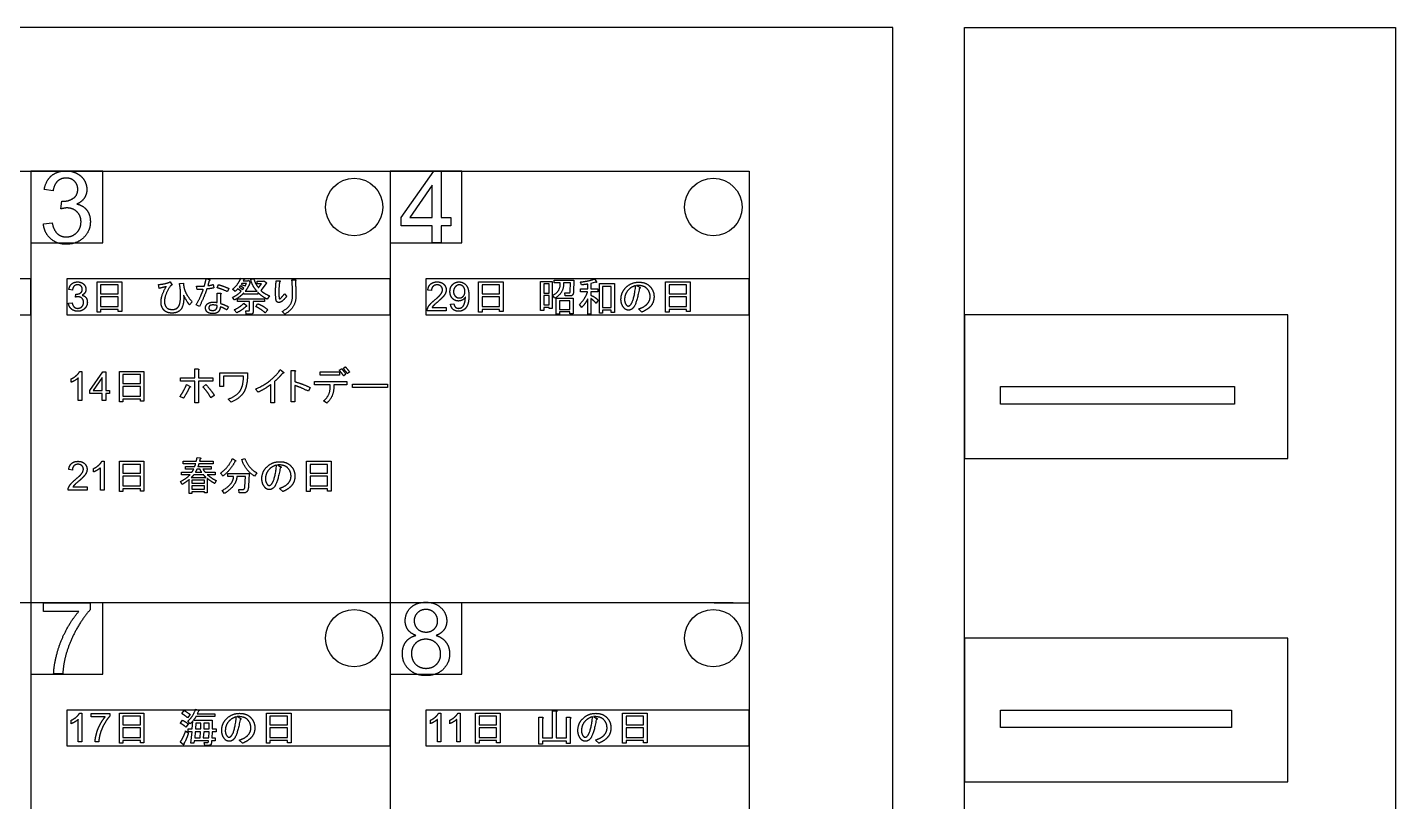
# Model space of a CAD drawing. Header units: millimetres. Extents: x -150 to 160, y -25 to 200.
# Drawn here: x -30.5 to 160, y 92.3 to 200 of the extents above; entities that cross this region are included whole.
import ezdxf

# ---------------------------------------------------------------- set-up
doc = ezdxf.new("R2010")
doc.units = ezdxf.units.MM
doc.layers.get('0').update_dxf_attribs({"linetype": 'CONTINUOUS'})

msp = doc.modelspace()

# ---------------------------------------------------------------- linework, layer by layer
for p, q in [((-30, 180), (-30, 0)), ((20, 180), (20, 0)), ((21.54, 173.52), (26.11, 180)), ((26.11, 180), (27.11, 180)), ((27.11, 180), (27.11, 173.52)), ((-26.92, 177.23), (-28.15, 177.45)), ((25.88, 178.03), (22.75, 173.52)), ((25.88, 173.52), (25.88, 178.03)), ((-25.85, 174.73), (-25.72, 175.81)), ((21.54, 172.39), (21.54, 173.52)), ((22.75, 173.52), (25.88, 173.52)), ((27.11, 173.52), (28.46, 173.52)), ((28.46, 173.52), (28.46, 172.39)), ((-28.27, 172.64), (-27.05, 172.8)), ((25.88, 172.39), (21.54, 172.39)), ((25.88, 170), (25.88, 172.39)), ((28.46, 172.39), (27.11, 172.39)), ((27.11, 172.39), (27.11, 170)), ((27.11, 170), (25.88, 170)), ((-20.8, 160.37), (-20.8, 164.58)), ((-20.8, 164.58), (-17.37, 164.58)), ((-17.88, 164.16), (-20.3, 164.16)), ((-20.3, 164.16), (-20.3, 162.92)), ((-17.88, 162.92), (-17.88, 164.16)), ((-17.37, 164.58), (-17.37, 160.45)), ((-12.14, 163.68), (-12.24, 164.21)), ((-10.63, 164.58), (-10.35, 164.14)), ((-9.32, 164.34), (-8.77, 164.4)), ((-6.87, 163.51), (-6.94, 163.97)), ((-5.59, 165.06), (-5.19, 164.93)), ((-5.19, 164.75), (-5.39, 164.06)), ((-4.63, 164.21), (-4.52, 163.75)), ((-4.08, 163.77), (-3.91, 164.21)), ((-0.87, 164.01), (-1.02, 163.84)), ((-1.02, 163.84), (-0.52, 163.51)), ((-0.35, 163.73), (-0.87, 164.01)), ((-0.78, 165.1), (-0.28, 165.02)), ((-0.63, 164.36), (-0.72, 164.23)), ((-0.72, 164.23), (-0.17, 164.01)), ((0, 164.36), (-0.63, 164.36)), ((-0.35, 164.91), (-0.46, 164.71)), ((-0.46, 164.71), (0.2, 164.71)), ((0.2, 164.71), (0.24, 164.82)), ((0.24, 164.82), (0.59, 164.47)), ((0.59, 164.47), (0.5, 164.43)), ((0.59, 164.93), (1.01, 165.06)), ((1.49, 164.32), (1.49, 164.67)), ((1.49, 164.67), (2.38, 164.67)), ((2.1, 164.32), (1.49, 164.32)), ((1.7, 163.75), (2.1, 164.32)), ((2.75, 164.38), (2.01, 163.38)), ((2.38, 164.67), (2.42, 164.75)), ((2.42, 164.75), (2.86, 164.45)), ((2.86, 164.45), (2.75, 164.38)), ((4.15, 164.75), (4.63, 164.75)), ((6.33, 164.88), (6.77, 164.88)), ((32.31, 160.37), (32.31, 164.58)), ((32.31, 164.58), (35.73, 164.58)), ((35.23, 164.16), (32.81, 164.16)), ((32.81, 164.16), (32.81, 162.92)), ((35.23, 162.92), (35.23, 164.16)), ((35.73, 164.58), (35.73, 160.45)), ((40.95, 160.61), (40.95, 164.64)), ((40.95, 164.64), (42.57, 164.64)), ((42.13, 164.3), (41.39, 164.3)), ((41.39, 164.3), (41.39, 163.03)), ((42.13, 163.03), (42.13, 164.3)), ((42.57, 164.64), (42.57, 160.87)), ((42.85, 164.43), (42.85, 164.84)), ((42.85, 164.84), (45.6, 164.84)), ((43.7, 164.43), (42.85, 164.43)), ((45.14, 164.43), (44.16, 164.43)), ((45.08, 163.25), (45.14, 164.43)), ((45.6, 164.84), (45.53, 163.18)), ((46.67, 164.16), (46.5, 164.56)), ((47.52, 163.6), (47.52, 164.27)), ((48.61, 164.54), (47.96, 164.36)), ((47.96, 164.36), (47.96, 163.6)), ((48.48, 164.99), (48.74, 164.6)), ((49.16, 164.34), (51.23, 164.34)), ((49.16, 160.21), (49.16, 164.34)), ((49.59, 163.92), (49.59, 161.04)), ((50.8, 163.92), (49.59, 163.92)), ((50.8, 161.04), (50.8, 163.92)), ((51.23, 164.34), (51.23, 160.34)), ((54.31, 164.08), (54.7, 163.88)), ((58.37, 160.37), (58.37, 164.58)), ((58.37, 164.58), (61.8, 164.58)), ((61.29, 164.16), (58.87, 164.16)), ((58.87, 164.16), (58.87, 162.92)), ((61.29, 162.92), (61.29, 164.16)), ((61.8, 164.58), (61.8, 160.45)), ((-24.23, 163.45), (-24.72, 163.54)), ((-23.8, 162.46), (-23.74, 162.89)), ((-20.3, 162.92), (-17.88, 162.92)), ((-17.88, 162.51), (-20.3, 162.51)), ((-20.3, 162.51), (-20.3, 161.17)), ((-17.88, 161.17), (-17.88, 162.51)), ((-4.06, 161.7), (-4.06, 163.03)), ((-4.06, 163.03), (-3.67, 163.03)), ((-3.62, 162.85), (-3.62, 161.59)), ((-2.44, 163.68), (-2.64, 163.23)), ((-1.64, 162.07), (-1.94, 162.42)), ((-1.59, 163.23), (-1.92, 163.55)), ((-1.26, 161.83), (-1.26, 162.24)), ((-1.26, 162.24), (2.53, 162.24)), ((-0.74, 163.27), (-1.22, 163.6)), ((-0.52, 163.51), (-0.35, 163.73)), ((-0.37, 162.85), (-0.37, 163.03)), ((1.59, 162.85), (-0.37, 162.85)), ((-0.17, 163.27), (1.49, 163.27)), ((1.59, 163.12), (1.59, 162.85)), ((2.53, 162.24), (2.53, 161.83)), ((3.21, 162.64), (2.9, 162.18)), ((5.28, 162.9), (5.61, 162.57)), ((25.77, 163.37), (25.26, 163.42)), ((32.81, 162.92), (35.23, 162.92)), ((35.23, 162.51), (32.81, 162.51)), ((32.81, 162.51), (32.81, 161.17)), ((35.23, 161.17), (35.23, 162.51)), ((41.39, 163.03), (42.13, 163.03)), ((41.39, 162.68), (41.39, 161.39)), ((42.13, 162.68), (41.39, 162.68)), ((42.13, 161.39), (42.13, 162.68)), ((42.96, 162.33), (42.63, 162.72)), ((43.13, 162.31), (45.47, 162.31)), ((43.13, 160.08), (43.13, 162.31)), ((43.57, 161.96), (43.57, 160.76)), ((45.03, 161.96), (43.57, 161.96)), ((44.36, 162.64), (44.31, 163.05)), ((44.31, 163.05), (44.9, 163.05)), ((45.14, 162.64), (44.36, 162.64)), ((45.03, 160.76), (45.03, 161.96)), ((45.47, 162.31), (45.47, 160.15)), ((46.5, 163.18), (46.5, 163.6)), ((46.5, 163.6), (47.52, 163.6)), ((47.5, 163.18), (46.5, 163.18)), ((47.52, 160.1), (47.52, 162.2)), ((47.96, 163.6), (48.94, 163.6)), ((48.94, 163.18), (47.96, 163.18)), ((47.96, 163.18), (47.96, 162.72)), ((47.96, 162.27), (47.96, 160.1)), ((48.96, 162.03), (48.68, 161.61)), ((48.94, 163.6), (48.94, 163.18)), ((58.87, 162.92), (61.29, 162.92)), ((61.29, 162.51), (58.87, 162.51)), ((58.87, 162.51), (58.87, 161.17)), ((61.29, 161.17), (61.29, 162.51)), ((-24.77, 161.62), (-24.27, 161.68)), ((-20.3, 160.37), (-20.8, 160.37)), ((-20.3, 161.17), (-17.88, 161.17)), ((-17.88, 160.76), (-20.3, 160.76)), ((-20.3, 160.76), (-20.3, 160.37)), ((-17.88, 160.45), (-17.88, 160.76)), ((-17.37, 160.45), (-17.88, 160.45)), ((-7.55, 161.81), (-7.94, 161.41)), ((-6.55, 161.17), (-6.98, 161.39)), ((-2.49, 161.11), (-2.75, 160.69)), ((-1.35, 160.28), (-1.7, 160.69)), ((0.42, 161.83), (-1.26, 161.83)), ((-0.35, 161.61), (0, 161.28)), ((-0.02, 160.08), (-0.09, 160.56)), ((-0.09, 160.56), (0.33, 160.56)), ((0.61, 160.08), (-0.02, 160.08)), ((0.42, 160.65), (0.42, 161.83)), ((2.53, 161.83), (0.92, 161.83)), ((0.92, 161.83), (0.92, 160.39)), ((1.33, 161.13), (1.55, 161.55)), ((2.97, 160.69), (2.62, 160.26)), ((5.33, 160.1), (4.96, 160.48)), ((27.81, 160.56), (25.17, 160.56)), ((25.85, 161.03), (27.81, 161.03)), ((27.81, 161.03), (27.81, 160.56)), ((28.41, 161.49), (28.89, 161.53)), ((32.81, 160.37), (32.31, 160.37)), ((32.81, 161.17), (35.23, 161.17)), ((35.23, 160.76), (32.81, 160.76)), ((32.81, 160.76), (32.81, 160.37)), ((35.23, 160.45), (35.23, 160.76)), ((35.73, 160.45), (35.23, 160.45)), ((41.39, 160.61), (40.95, 160.61)), ((41.39, 161.39), (42.13, 161.39)), ((41.39, 161.04), (41.39, 160.61)), ((42.13, 161.04), (41.39, 161.04)), ((42.13, 160.87), (42.13, 161.04)), ((42.57, 160.87), (42.13, 160.87)), ((43.57, 160.08), (43.13, 160.08)), ((43.57, 160.76), (45.03, 160.76)), ((45.03, 160.41), (43.57, 160.41)), ((43.57, 160.41), (43.57, 160.08)), ((45.03, 160.15), (45.03, 160.41)), ((45.47, 160.15), (45.03, 160.15)), ((46.69, 161.04), (46.36, 161.44)), ((47.96, 160.1), (47.52, 160.1)), ((49.59, 160.21), (49.16, 160.21)), ((49.59, 161.04), (50.8, 161.04)), ((50.8, 160.63), (49.59, 160.63)), ((49.59, 160.63), (49.59, 160.21)), ((50.8, 160.34), (50.8, 160.63)), ((51.23, 160.34), (50.8, 160.34)), ((55.05, 160.37), (54.59, 160.82)), ((58.87, 160.37), (58.37, 160.37)), ((58.87, 161.17), (61.29, 161.17)), ((61.29, 160.76), (58.87, 160.76)), ((58.87, 160.76), (58.87, 160.37)), ((61.29, 160.45), (61.29, 160.76)), ((61.8, 160.45), (61.29, 160.45)), ((-7.19, 152.46), (-6.74, 152.46)), ((-7.19, 151.24), (-7.19, 152.46)), ((12.93, 152.29), (13.24, 152.49)), ((13.46, 152.55), (13.76, 152.77)), ((-24.39, 150.61), (-24.39, 151.09)), ((-23.41, 148.08), (-23.41, 151.21)), ((-23.23, 152.09), (-22.92, 152.09)), ((-22.92, 152.09), (-22.92, 148.08)), ((-21.82, 149.48), (-20, 152.08)), ((-20.09, 151.29), (-21.34, 149.48)), ((-20.09, 149.48), (-20.09, 151.29)), ((-20, 152.08), (-19.59, 152.08)), ((-19.59, 152.08), (-19.59, 149.48)), ((-17.69, 147.88), (-17.69, 152.09)), ((-17.69, 152.09), (-14.27, 152.09)), ((-14.77, 151.68), (-17.19, 151.68)), ((-17.19, 151.68), (-17.19, 150.43)), ((-14.77, 150.43), (-14.77, 151.68)), ((-14.27, 152.09), (-14.27, 147.97)), ((-9.16, 150.76), (-9.16, 151.24)), ((-9.16, 151.24), (-7.19, 151.24)), ((-7.19, 150.76), (-9.16, 150.76)), ((-7.19, 147.73), (-7.19, 150.76)), ((-6.69, 152.29), (-6.69, 151.24)), ((-6.69, 151.24), (-4.68, 151.24)), ((-4.68, 150.76), (-6.69, 150.76)), ((-6.69, 150.76), (-6.69, 147.73)), ((-4.68, 151.24), (-4.68, 150.76)), ((-3.68, 150.02), (-3.68, 151.94)), ((-3.68, 151.94), (0.16, 151.94)), ((-0.41, 151.46), (-3.18, 151.46)), ((-3.18, 151.46), (-3.18, 150.02)), ((3.92, 150.72), (3.92, 147.75)), ((4.72, 152.38), (5.14, 152.03)), ((6.23, 147.88), (6.23, 152.25)), ((6.23, 152.25), (6.67, 152.25)), ((6.73, 152.07), (6.73, 150.7)), ((9.48, 150.26), (9.48, 150.74)), ((9.48, 150.74), (13.96, 150.74)), ((10.27, 151.59), (10.27, 152.07)), ((10.27, 152.07), (12.95, 152.07)), ((12.95, 151.59), (10.27, 151.59)), ((12.95, 152.07), (12.95, 151.59)), ((13.85, 151.72), (13.54, 151.5)), ((13.96, 150.74), (13.96, 150.26)), ((14.37, 152.03), (14.07, 151.81)), ((-21.82, 149.03), (-21.82, 149.48)), ((-20.09, 149.03), (-21.82, 149.03)), ((-21.34, 149.48), (-20.09, 149.48)), ((-20.09, 148.08), (-20.09, 149.03)), ((-19.59, 149.48), (-19.05, 149.48)), ((-19.05, 149.03), (-19.59, 149.03)), ((-19.59, 149.03), (-19.59, 148.08)), ((-19.05, 149.48), (-19.05, 149.03)), ((-17.19, 150.43), (-14.77, 150.43)), ((-14.77, 150.02), (-17.19, 150.02)), ((-17.19, 150.02), (-17.19, 148.69)), ((-17.19, 148.69), (-14.77, 148.69)), ((-14.77, 148.69), (-14.77, 150.02)), ((-8.77, 148.38), (-9.25, 148.64)), ((-8.33, 150.3), (-7.85, 150.04)), ((-6.06, 149.95), (-5.64, 150.3)), ((-4.47, 148.78), (-4.95, 148.45)), ((-3.18, 150.02), (-3.68, 150.02)), ((1.62, 149.23), (1.25, 149.67)), ((3.41, 147.75), (3.41, 150.3)), ((6.73, 150.15), (6.73, 147.88)), ((8.89, 149.87), (8.63, 149.36)), ((11.67, 150.26), (9.48, 150.26)), ((11.67, 149.98), (11.67, 150.26)), ((13.96, 150.26), (12.17, 150.26)), ((12.17, 150.26), (12.17, 149.98)), ((14.79, 149.87), (14.79, 150.35)), ((14.79, 150.35), (19.65, 150.35)), ((19.65, 149.87), (14.79, 149.87)), ((19.65, 150.35), (19.65, 149.87)), ((-22.92, 148.08), (-23.41, 148.08)), ((-19.59, 148.08), (-20.09, 148.08)), ((-17.19, 147.88), (-17.69, 147.88)), ((-14.77, 148.27), (-17.19, 148.27)), ((-17.19, 148.27), (-17.19, 147.88)), ((-14.77, 147.97), (-14.77, 148.27)), ((-14.27, 147.97), (-14.77, 147.97)), ((-6.69, 147.73), (-7.19, 147.73)), ((-2.13, 147.84), (-2.54, 148.27)), ((3.92, 147.75), (3.41, 147.75)), ((6.73, 147.88), (6.23, 147.88)), ((11.19, 147.71), (10.75, 148.03)), ((-20.13, 139.61), (-19.81, 139.61)), ((-19.81, 139.61), (-19.81, 135.59)), ((-17.69, 135.39), (-17.69, 139.61)), ((-17.69, 139.61), (-14.27, 139.61)), ((-14.77, 139.19), (-17.19, 139.19)), ((-17.19, 139.19), (-17.19, 137.95)), ((-14.77, 137.95), (-14.77, 139.19)), ((-14.27, 139.61), (-14.27, 135.48)), ((-8.79, 139.28), (-8.79, 139.63)), ((-8.79, 139.63), (-6.98, 139.63)), ((-7.06, 139.28), (-8.79, 139.28)), ((-6.87, 140.13), (-6.43, 140.09)), ((-4.64, 139.28), (-6.63, 139.28)), ((-6.45, 139.96), (-6.54, 139.63)), ((-6.54, 139.63), (-4.64, 139.63)), ((-4.64, 139.63), (-4.64, 139.28)), ((-1.95, 140), (-1.54, 139.74)), ((-0.65, 139.85), (-0.23, 140.02)), ((4.31, 139.11), (4.7, 138.91)), ((8.37, 135.39), (8.37, 139.61)), ((8.37, 139.61), (11.8, 139.61)), ((11.29, 139.19), (8.87, 139.19)), ((8.87, 139.19), (8.87, 137.95)), ((11.29, 137.95), (11.29, 139.19)), ((11.8, 139.61), (11.8, 135.48)), ((-24.23, 138.4), (-24.74, 138.45)), ((-21.28, 138.13), (-21.28, 138.6)), ((-20.3, 135.59), (-20.3, 138.72)), ((-17.19, 137.95), (-14.77, 137.95)), ((-14.77, 137.53), (-17.19, 137.53)), ((-17.19, 137.53), (-17.19, 136.2)), ((-14.77, 136.2), (-14.77, 137.53)), ((-9.05, 137.75), (-9.05, 138.1)), ((-9.05, 138.1), (-7.59, 138.1)), ((-7.85, 137.75), (-9.05, 137.75)), ((-8.5, 138.54), (-8.5, 138.89)), ((-8.5, 138.89), (-7.19, 138.89)), ((-7.32, 138.54), (-8.5, 138.54)), ((-7.7, 137.36), (-5.62, 137.36)), ((-5.97, 137.75), (-7.32, 137.75)), ((-7.11, 138.1), (-6.23, 138.1)), ((-6.47, 138.54), (-6.89, 138.54)), ((-6.76, 138.89), (-4.9, 138.89)), ((-4.9, 138.54), (-6.06, 138.54)), ((-5.75, 138.1), (-4.33, 138.1)), ((-4.33, 137.75), (-5.45, 137.75)), ((-5.45, 137.23), (-5.45, 135.24)), ((-4.9, 138.89), (-4.9, 138.54)), ((-4.33, 138.1), (-4.33, 137.75)), ((-3.26, 137.56), (-3.61, 137.97)), ((-2.61, 137.49), (-2.61, 137.91)), ((-2.61, 137.91), (0.38, 137.91)), ((-1.78, 137.49), (-2.61, 137.49)), ((-1.82, 137.23), (-1.78, 137.49)), ((-1.32, 137.49), (-1.34, 137.32)), ((-0.12, 137.49), (-1.32, 137.49)), ((-0.21, 136.07), (-0.12, 137.49)), ((0.38, 137.91), (0.29, 136.14)), ((1.45, 138.01), (1.12, 137.56)), ((8.87, 137.95), (11.29, 137.95)), ((11.29, 137.53), (8.87, 137.53)), ((8.87, 137.53), (8.87, 136.2)), ((11.29, 136.2), (11.29, 137.53)), ((-22.19, 135.59), (-24.83, 135.59)), ((-24.15, 136.06), (-22.19, 136.06)), ((-22.19, 136.06), (-22.19, 135.59)), ((-19.81, 135.59), (-20.3, 135.59)), ((-17.19, 135.39), (-17.69, 135.39)), ((-17.19, 136.2), (-14.77, 136.2)), ((-14.77, 135.79), (-17.19, 135.79)), ((-17.19, 135.79), (-17.19, 135.39)), ((-14.77, 135.48), (-14.77, 135.79)), ((-14.27, 135.48), (-14.77, 135.48)), ((-8.94, 136.4), (-9.16, 136.81)), ((-7.96, 135.15), (-7.96, 137.08)), ((-7.59, 137.01), (-7.59, 136.55)), ((-5.82, 137.01), (-7.59, 137.01)), ((-7.59, 136.55), (-5.82, 136.55)), ((-5.82, 136.2), (-7.59, 136.2)), ((-7.59, 136.2), (-7.59, 135.72)), ((-7.59, 135.72), (-5.82, 135.72)), ((-5.82, 135.37), (-7.59, 135.37)), ((-7.59, 135.37), (-7.59, 135.15)), ((-5.82, 136.55), (-5.82, 137.01)), ((-5.82, 135.72), (-5.82, 136.2)), ((-5.82, 135.24), (-5.82, 135.37)), ((-4.2, 136.94), (-4.4, 136.51)), ((-3.07, 135.11), (-3.4, 135.53)), ((-0.99, 135.22), (-1.06, 135.7)), ((-1.06, 135.7), (-0.51, 135.7)), ((5.05, 135.39), (4.59, 135.85)), ((8.87, 135.39), (8.37, 135.39)), ((8.87, 136.2), (11.29, 136.2)), ((11.29, 135.79), (8.87, 135.79)), ((8.87, 135.79), (8.87, 135.39)), ((11.29, 135.48), (11.29, 135.79)), ((11.8, 135.48), (11.29, 135.48)), ((-7.59, 135.15), (-7.96, 135.15)), ((-5.45, 135.24), (-5.82, 135.24)), ((-0.34, 135.22), (-0.99, 135.22)), ((67.76, 119.92), (-130, 119.92)), ((-28.24, 118.72), (-28.24, 119.9)), ((-28.24, 119.9), (-21.76, 119.9)), ((-23.34, 118.72), (-28.24, 118.72)), ((-21.76, 119.9), (-21.76, 118.94)), ((65.11, 119.92), (70, 119.92)), ((67.76, 119.92), (70, 119.92)), ((-25.58, 110.02), (-26.84, 110.02)), ((-9.01, 104.51), (-8.66, 104.93)), ((-7.08, 105.12), (-6.63, 104.97)), ((-6.69, 104.86), (-6.84, 104.49)), ((42.63, 101.15), (42.63, 104.91)), ((42.63, 104.91), (43.11, 104.91)), ((-24.39, 103.1), (-24.39, 103.58)), ((-23.41, 100.56), (-23.41, 103.69)), ((-23.23, 104.58), (-22.92, 104.58)), ((-22.92, 104.58), (-22.92, 100.56)), ((-21.63, 104.04), (-21.63, 104.51)), ((-21.63, 104.51), (-19.04, 104.51)), ((-19.67, 104.04), (-21.63, 104.04)), ((-19.04, 104.51), (-19.04, 104.13)), ((-17.69, 100.37), (-17.69, 104.58)), ((-17.69, 104.58), (-14.27, 104.58)), ((-14.77, 104.16), (-17.19, 104.16)), ((-17.19, 104.16), (-17.19, 102.92)), ((-17.19, 102.92), (-14.77, 102.92)), ((-14.77, 102.92), (-14.77, 104.16)), ((-14.27, 104.58), (-14.27, 100.45)), ((-9.2, 103.16), (-8.9, 103.58)), ((-8.11, 103.05), (-8.42, 102.61)), ((-7.83, 104.36), (-8.2, 103.92)), ((-7.83, 103.09), (-8.15, 103.47)), ((-7.54, 102.37), (-7.48, 103.44)), ((-7.39, 103.6), (-4.77, 103.6)), ((-7.04, 103.18), (-7.11, 102.37)), ((-4.38, 104.08), (-7.04, 104.08)), ((-6.34, 103.18), (-7.04, 103.18)), ((-6.84, 104.49), (-4.38, 104.49)), ((-6.36, 102.37), (-6.34, 103.18)), ((-5.91, 103.18), (-5.93, 102.37)), ((-5.21, 103.18), (-5.91, 103.18)), ((-5.21, 102.37), (-5.21, 103.18)), ((-4.77, 103.6), (-4.77, 102.37)), ((-4.38, 104.49), (-4.38, 104.08)), ((-1.28, 104.08), (-0.89, 103.88)), ((2.78, 100.37), (2.78, 104.58)), ((2.78, 104.58), (6.21, 104.58)), ((5.71, 104.16), (3.28, 104.16)), ((3.28, 104.16), (3.28, 102.92)), ((3.28, 102.92), (5.71, 102.92)), ((5.71, 102.92), (5.71, 104.16)), ((6.21, 104.58), (6.21, 100.45)), ((25.61, 103.1), (25.61, 103.58)), ((26.59, 100.56), (26.59, 103.69)), ((26.77, 104.58), (27.08, 104.58)), ((27.08, 104.58), (27.08, 100.56)), ((28.3, 103.1), (28.3, 103.58)), ((29.28, 100.56), (29.28, 103.69)), ((29.46, 104.58), (29.77, 104.58)), ((29.77, 104.58), (29.77, 100.56)), ((31.89, 100.37), (31.89, 104.58)), ((31.89, 104.58), (35.32, 104.58)), ((34.82, 104.16), (32.39, 104.16)), ((32.39, 104.16), (32.39, 102.92)), ((32.39, 102.92), (34.82, 102.92)), ((34.82, 102.92), (34.82, 104.16)), ((35.32, 104.58), (35.32, 100.45)), ((40.73, 100.24), (40.73, 103.99)), ((40.73, 103.99), (41.21, 103.99)), ((41.23, 103.82), (41.23, 101.15)), ((43.13, 104.73), (43.13, 101.15)), ((44.57, 101.15), (44.57, 103.99)), ((44.57, 103.99), (45.05, 103.99)), ((45.08, 103.82), (45.08, 100.32)), ((48.31, 104.08), (48.7, 103.88)), ((52.37, 100.37), (52.37, 104.58)), ((52.37, 104.58), (55.79, 104.58)), ((55.29, 104.16), (52.87, 104.16)), ((52.87, 104.16), (52.87, 102.92)), ((52.87, 102.92), (55.29, 102.92)), ((55.29, 102.92), (55.29, 104.16)), ((55.79, 104.58), (55.79, 100.45)), ((-14.77, 102.51), (-17.19, 102.51)), ((-17.19, 102.51), (-17.19, 101.17)), ((-17.19, 101.17), (-14.77, 101.17)), ((-14.77, 101.17), (-14.77, 102.51)), ((-8.46, 102.09), (-8.09, 101.81)), ((-8.09, 101.96), (-8.09, 102.37)), ((-8.09, 102.37), (-7.54, 102.37)), ((-7.56, 101.96), (-8.09, 101.96)), ((-7.74, 100.39), (-7.56, 101.96)), ((-7.13, 101.96), (-7.19, 101.13)), ((-7.19, 101.13), (-6.45, 101.13)), ((-6.39, 101.96), (-7.13, 101.96)), ((-7.11, 102.37), (-6.36, 102.37)), ((-6.45, 101.13), (-6.39, 101.96)), ((-5.95, 101.96), (-6.02, 101.13)), ((-6.02, 101.13), (-5.25, 101.13)), ((-5.21, 101.96), (-5.95, 101.96)), ((-5.93, 102.37), (-5.21, 102.37)), ((-5.25, 101.13), (-5.21, 101.96)), ((-4.77, 101.96), (-4.81, 101.13)), ((-4.81, 101.13), (-4.36, 101.13)), ((-4.77, 102.37), (-4.2, 102.37)), ((-4.2, 101.96), (-4.77, 101.96)), ((-4.36, 101.13), (-4.36, 100.72)), ((-4.2, 102.37), (-4.2, 101.96)), ((5.71, 102.51), (3.28, 102.51)), ((3.28, 102.51), (3.28, 101.17)), ((3.28, 101.17), (5.71, 101.17)), ((5.71, 101.17), (5.71, 102.51)), ((34.82, 102.51), (32.39, 102.51)), ((32.39, 102.51), (32.39, 101.17)), ((32.39, 101.17), (34.82, 101.17)), ((34.82, 101.17), (34.82, 102.51)), ((41.23, 101.15), (42.63, 101.15)), ((43.13, 101.15), (44.57, 101.15)), ((55.29, 102.51), (52.87, 102.51)), ((52.87, 102.51), (52.87, 101.17)), ((52.87, 101.17), (55.29, 101.17)), ((55.29, 101.17), (55.29, 102.51)), ((-22.92, 100.56), (-23.41, 100.56)), ((-20.56, 100.56), (-21.07, 100.56)), ((-17.19, 100.37), (-17.69, 100.37)), ((-14.77, 100.76), (-17.19, 100.76)), ((-17.19, 100.76), (-17.19, 100.37)), ((-14.77, 100.45), (-14.77, 100.76)), ((-14.27, 100.45), (-14.77, 100.45)), ((-8.83, 100.19), (-9.22, 100.54)), ((-7.3, 100.39), (-7.74, 100.39)), ((-7.26, 100.72), (-7.3, 100.39)), ((-5.27, 100.72), (-7.26, 100.72)), ((-5.8, 100.08), (-5.88, 100.5)), ((-5.88, 100.5), (-5.4, 100.5)), ((-5.21, 100.08), (-5.8, 100.08)), ((-5.29, 100.58), (-5.27, 100.72)), ((-4.84, 100.72), (-4.88, 100.39)), ((-4.36, 100.72), (-4.84, 100.72)), ((-0.54, 100.37), (-0.99, 100.82)), ((3.28, 100.37), (2.78, 100.37)), ((5.71, 100.76), (3.28, 100.76)), ((3.28, 100.76), (3.28, 100.37)), ((5.71, 100.45), (5.71, 100.76)), ((6.21, 100.45), (5.71, 100.45)), ((27.08, 100.56), (26.59, 100.56)), ((29.77, 100.56), (29.28, 100.56)), ((32.39, 100.37), (31.89, 100.37)), ((34.82, 100.76), (32.39, 100.76)), ((32.39, 100.76), (32.39, 100.37)), ((34.82, 100.45), (34.82, 100.76)), ((35.32, 100.45), (34.82, 100.45)), ((41.23, 100.24), (40.73, 100.24)), ((44.57, 100.67), (41.23, 100.67)), ((41.23, 100.67), (41.23, 100.24)), ((44.57, 100.32), (44.57, 100.67)), ((45.08, 100.32), (44.57, 100.32)), ((49.05, 100.37), (48.59, 100.82)), ((52.87, 100.37), (52.37, 100.37)), ((55.29, 100.76), (52.87, 100.76)), ((52.87, 100.76), (52.87, 100.37)), ((55.29, 100.45), (55.29, 100.76)), ((55.79, 100.45), (55.29, 100.45))]:
    msp.add_line(p, q)
for points in [[(90, 200), (-150, 200), (-150, -20), (90, -20)], [(160.01, 200), (160.01, -25.29), (100, -25.29), (100, 200)], [(70, 0), (-130, 0), (-130, 180), (70, 180)], [(-30, 170), (-20, 170), (-20, 180), (-30, 180)], [(20, 170), (30, 170), (30, 180), (20, 180)], [(-75, 160), (-30, 160), (-30, 165), (-75, 165)], [(-25, 160), (20, 160), (20, 165), (-25, 165)], [(25, 160), (70, 160), (70, 165), (25, 165)], [(145, 160), (100, 160), (100, 140), (145, 140)], [(137.56, 150), (137.56, 147.55), (105, 147.55), (105, 150)], [(-30, 110), (-20, 110), (-20, 119.92), (-30, 119.92)], [(20, 110), (30, 110), (30, 119.92), (20, 119.92)], [(145, 115), (100, 115), (100, 95), (145, 95)], [(-25, 100), (20, 100), (20, 105), (-25, 105)], [(25, 100), (70, 100), (70, 105), (25, 105)], [(137.15, 105), (137.15, 102.55), (105, 102.55), (105, 105)]]:
    msp.add_lwpolyline(points, close=True)
for centre in [(15, 175), (65, 175), (15, 115), (65, 115)]:
    msp.add_circle(centre, 4)
for points in [[(-28.15, 177.45), (-27.93, 178.68), (-27.13, 179.36)], [(-27.13, 179.36), (-26.33, 180.04), (-25.14, 180.04)], [(-25.14, 180.04), (-24.32, 180.04), (-23.64, 179.69)], [(-23.64, 179.69), (-22.95, 179.34), (-22.58, 178.73)], [(-26.31, 178.58), (-26.79, 178.13), (-26.92, 177.23)], [(-25.12, 179.03), (-25.83, 179.03), (-26.31, 178.58)], [(-23.94, 178.59), (-24.39, 179.03), (-25.12, 179.03)], [(-24.11, 176.21), (-23.48, 176.62), (-23.48, 177.47)], [(-23.48, 177.47), (-23.48, 178.14), (-23.94, 178.59)], [(-22.58, 178.73), (-22.22, 178.12), (-22.22, 177.44)], [(-22.22, 177.44), (-22.22, 176.79), (-22.56, 176.26)], [(-25.72, 175.81), (-25.59, 175.8), (-25.52, 175.8)], [(-25.52, 175.8), (-24.73, 175.8), (-24.11, 176.21)], [(-22.56, 176.26), (-22.91, 175.73), (-23.59, 175.42)], [(-23.59, 175.42), (-22.71, 175.21), (-22.22, 174.57)], [(-24.99, 174.87), (-25.33, 174.87), (-25.85, 174.73)], [(-23.58, 174.32), (-24.13, 174.87), (-24.99, 174.87)], [(-23.03, 172.93), (-23.03, 173.77), (-23.58, 174.32)], [(-22.22, 174.57), (-21.73, 173.92), (-21.73, 172.95)], [(-27.28, 170.61), (-28.15, 171.39), (-28.27, 172.64)], [(-27.05, 172.8), (-26.83, 171.76), (-26.33, 171.3)], [(-23.63, 171.44), (-23.03, 172.04), (-23.03, 172.93)], [(-21.73, 172.95), (-21.73, 171.64), (-22.68, 170.73)], [(-25.1, 169.82), (-26.41, 169.82), (-27.28, 170.61)], [(-26.33, 171.3), (-25.82, 170.84), (-25.09, 170.84)], [(-22.68, 170.73), (-23.64, 169.82), (-25.1, 169.82)], [(-25.09, 170.84), (-24.22, 170.84), (-23.63, 171.44)], [(-24.72, 163.54), (-24.63, 164.04), (-24.31, 164.31)], [(-24.31, 164.31), (-23.99, 164.58), (-23.51, 164.58)], [(-23.98, 164), (-24.17, 163.82), (-24.23, 163.45)], [(-23.5, 164.18), (-23.79, 164.18), (-23.98, 164)], [(-23.51, 164.58), (-23.19, 164.58), (-22.91, 164.44)], [(-23.03, 164), (-23.21, 164.18), (-23.5, 164.18)], [(-22.85, 163.55), (-22.85, 163.82), (-23.03, 164)], [(-22.91, 164.44), (-22.63, 164.3), (-22.49, 164.06)], [(-22.49, 164.06), (-22.34, 163.81), (-22.34, 163.54)], [(-12.24, 164.21), (-11.22, 164.3), (-10.63, 164.58)], [(-11.15, 163.92), (-11.65, 163.79), (-12.14, 163.68)], [(-11.89, 161.76), (-11.89, 162.75), (-11.15, 163.92)], [(-10.61, 163.97), (-11.41, 162.77), (-11.41, 161.89)], [(-10.35, 164.14), (-10.52, 164.1), (-10.61, 163.97)], [(-9.17, 162.64), (-9.17, 163.68), (-9.32, 164.34)], [(-8.77, 164.4), (-8.75, 163.88), (-8.56, 163.33)], [(-6.94, 163.97), (-6.39, 163.97), (-5.85, 164.01)], [(-5.85, 164.01), (-5.74, 164.4), (-5.59, 165.06)], [(-5.39, 164.06), (-5.02, 164.1), (-4.63, 164.21)], [(-5.19, 164.93), (-4.98, 164.84), (-5.19, 164.75)], [(-3.91, 164.21), (-3.29, 164.01), (-2.44, 163.68)], [(-1.92, 163.55), (-1.11, 164.25), (-0.78, 165.1)], [(-0.28, 165.02), (-0.2, 164.93), (-0.35, 164.91)], [(0.5, 164.43), (0.22, 163.77), (-0.17, 163.27)], [(-0.17, 164.01), (-0.13, 164.06), (0, 164.36)], [(1.49, 163.27), (0.83, 163.95), (0.59, 164.93)], [(1.01, 165.06), (1.22, 164.3), (1.7, 163.75)], [(4.06, 163.16), (4.06, 164.03), (4.15, 164.75)], [(4.63, 164.6), (4.52, 164.08), (4.52, 163.16)], [(4.63, 164.75), (4.8, 164.69), (4.63, 164.6)], [(6.42, 162.59), (6.42, 164.08), (6.33, 164.88)], [(6.77, 164.88), (7.01, 164.86), (6.81, 164.71)], [(6.81, 164.71), (6.88, 164.01), (6.88, 162.57)], [(25.26, 163.42), (25.31, 163.99), (25.65, 164.28)], [(25.65, 164.28), (25.99, 164.58), (26.56, 164.58)], [(25.98, 163.96), (25.77, 163.75), (25.77, 163.37)], [(26.55, 164.17), (26.2, 164.17), (25.98, 163.96)], [(27.09, 163.97), (26.89, 164.17), (26.55, 164.17)], [(26.56, 164.58), (27.14, 164.58), (27.47, 164.26)], [(27.3, 163.48), (27.3, 163.77), (27.09, 163.97)], [(27.47, 164.26), (27.81, 163.94), (27.81, 163.47)], [(28.34, 163.23), (28.34, 163.84), (28.7, 164.21)], [(28.7, 164.21), (29.06, 164.58), (29.6, 164.58)], [(29.09, 163.91), (28.84, 163.64), (28.84, 163.21)], [(29.66, 164.17), (29.33, 164.17), (29.09, 163.91)], [(29.6, 164.58), (29.99, 164.58), (30.31, 164.37)], [(30.2, 163.92), (29.97, 164.17), (29.66, 164.17)], [(30.42, 163.25), (30.42, 163.68), (30.2, 163.92)], [(30.31, 164.37), (30.63, 164.16), (30.8, 163.77)], [(42.63, 162.72), (43.74, 163.2), (43.7, 164.43)], [(44.16, 164.43), (44.2, 163.03), (42.96, 162.33)], [(46.5, 164.56), (47.61, 164.67), (48.48, 164.99)], [(47.52, 164.27), (46.98, 164.19), (46.67, 164.16)], [(48.74, 164.6), (48.77, 164.45), (48.61, 164.54)], [(52.83, 163.79), (53.57, 164.54), (54.64, 164.54)], [(54.2, 164.06), (53.63, 163.92), (53.22, 163.51)], [(53.46, 161.37), (53.96, 161.87), (54.2, 164.06)], [(55.75, 163.66), (55.29, 164.12), (54.31, 164.08)], [(54.64, 164.54), (55.6, 164.54), (56.14, 163.99)], [(54.7, 163.88), (54.96, 163.77), (54.7, 163.64)], [(56.14, 163.99), (56.75, 163.38), (56.75, 162.55)], [(-23.45, 162.51), (-23.59, 162.51), (-23.8, 162.46)], [(-23.74, 162.89), (-23.69, 162.88), (-23.66, 162.88)], [(-23.66, 162.88), (-23.35, 162.88), (-23.1, 163.05)], [(-22.89, 162.29), (-23.11, 162.51), (-23.45, 162.51)], [(-23.1, 163.05), (-22.85, 163.21), (-22.85, 163.55)], [(-22.48, 163.07), (-22.62, 162.85), (-22.89, 162.73)], [(-22.89, 162.73), (-22.54, 162.65), (-22.34, 162.39)], [(-22.67, 161.73), (-22.67, 162.07), (-22.89, 162.29)], [(-22.34, 163.54), (-22.34, 163.28), (-22.48, 163.07)], [(-22.34, 162.39), (-22.15, 162.13), (-22.15, 161.74)], [(-9.58, 161), (-9.17, 161.41), (-9.17, 162.64)], [(-8.73, 162.33), (-8.73, 161.13), (-9.21, 160.65)], [(-7.94, 161.41), (-8.32, 161.87), (-8.75, 162.75)], [(-8.75, 162.75), (-8.73, 162.55), (-8.73, 162.33)], [(-8.56, 163.33), (-8.29, 162.64), (-7.55, 161.81)], [(-6.98, 161.39), (-6.31, 162.59), (-6, 163.55)], [(-6, 163.55), (-6.35, 163.51), (-6.87, 163.51)], [(-5.52, 163.6), (-5.87, 162.48), (-6.55, 161.17)], [(-4.52, 163.75), (-5.13, 163.62), (-5.52, 163.6)], [(-2.64, 163.23), (-3.56, 163.62), (-4.08, 163.77)], [(-3.67, 163.03), (-3.43, 162.99), (-3.62, 162.85)], [(-1.94, 162.42), (-1.18, 162.81), (-0.74, 163.27)], [(-0.37, 163.03), (-0.96, 162.42), (-1.64, 162.07)], [(-1.22, 163.6), (-1.44, 163.36), (-1.59, 163.23)], [(2.9, 162.18), (2.05, 162.61), (1.59, 163.12)], [(2.01, 163.38), (2.42, 162.99), (3.21, 162.64)], [(4.21, 161.85), (4.06, 162), (4.06, 163.16)], [(4.52, 163.16), (4.52, 162.22), (4.61, 162.22)], [(4.61, 162.22), (4.67, 162.22), (4.78, 162.31)], [(4.78, 162.31), (4.93, 162.44), (5.28, 162.9)], [(5.61, 162.57), (5.24, 162.11), (4.93, 161.87)], [(4.96, 160.48), (6.42, 161.17), (6.42, 162.59)], [(6.88, 162.57), (6.88, 160.93), (5.33, 160.1)], [(25.55, 161.44), (25.77, 161.7), (26.19, 162.04)], [(26.19, 162.04), (26.84, 162.58), (27.07, 162.89)], [(27.38, 162.51), (27.16, 162.25), (26.63, 161.8)], [(27.07, 162.89), (27.3, 163.2), (27.3, 163.48)], [(27.71, 163), (27.61, 162.76), (27.38, 162.51)], [(27.81, 163.47), (27.81, 163.23), (27.71, 163)], [(28.68, 162.28), (28.34, 162.64), (28.34, 163.23)], [(29.52, 161.92), (29.03, 161.92), (28.68, 162.28)], [(28.84, 163.21), (28.84, 162.83), (29.08, 162.59)], [(29.08, 162.59), (29.31, 162.35), (29.64, 162.35)], [(30.08, 162.06), (29.82, 161.92), (29.52, 161.92)], [(29.64, 162.35), (29.98, 162.35), (30.2, 162.59)], [(30.48, 162.45), (30.33, 162.21), (30.08, 162.06)], [(30.2, 162.59), (30.42, 162.83), (30.42, 163.25)], [(30.41, 161.75), (30.48, 162.04), (30.48, 162.35)], [(30.48, 162.35), (30.48, 162.38), (30.48, 162.45)], [(30.8, 163.77), (30.97, 163.38), (30.97, 162.64)], [(30.97, 162.64), (30.97, 161.88), (30.8, 161.42)], [(44.9, 163.05), (45.08, 163.05), (45.08, 163.25)], [(45.53, 163.18), (45.51, 162.64), (45.14, 162.64)], [(46.36, 161.44), (47.17, 162.2), (47.5, 163.18)], [(47.52, 162.2), (47.19, 161.55), (46.69, 161.04)], [(47.96, 162.72), (48.61, 162.44), (48.96, 162.03)], [(48.68, 161.61), (48.29, 162.05), (47.96, 162.27)], [(52.15, 162.16), (52.15, 163.12), (52.83, 163.79)], [(52.67, 160.85), (52.15, 161.37), (52.15, 162.16)], [(53.22, 163.51), (52.65, 162.94), (52.65, 162.11)], [(52.65, 162.11), (52.65, 161.61), (52.98, 161.28)], [(54.7, 163.64), (54.33, 161.46), (53.81, 160.93)], [(56.21, 162.51), (56.21, 163.2), (55.75, 163.66)], [(55.79, 161.5), (56.21, 161.92), (56.21, 162.51)], [(56.75, 162.55), (56.75, 161.65), (56.19, 161.09)], [(-24.37, 160.81), (-24.72, 161.12), (-24.77, 161.62)], [(-23.49, 160.49), (-24.02, 160.49), (-24.37, 160.81)], [(-24.27, 161.68), (-24.19, 161.27), (-23.99, 161.08)], [(-23.99, 161.08), (-23.78, 160.9), (-23.49, 160.9)], [(-23.49, 160.9), (-23.14, 160.9), (-22.91, 161.14)], [(-22.53, 160.86), (-22.91, 160.49), (-23.49, 160.49)], [(-22.91, 161.14), (-22.67, 161.38), (-22.67, 161.73)], [(-22.15, 161.74), (-22.15, 161.22), (-22.53, 160.86)], [(-11.46, 160.63), (-11.89, 161.06), (-11.89, 161.76)], [(-10.37, 160.24), (-11.07, 160.24), (-11.46, 160.63)], [(-11.41, 161.89), (-11.41, 161.3), (-11.09, 160.98)], [(-11.09, 160.98), (-10.85, 160.74), (-10.32, 160.74)], [(-9.21, 160.65), (-9.62, 160.24), (-10.37, 160.24)], [(-10.32, 160.74), (-9.84, 160.74), (-9.58, 161)], [(-5.7, 160.98), (-5.7, 161.26), (-5.48, 161.48)], [(-5.48, 160.41), (-5.7, 160.63), (-5.7, 160.98)], [(-5.48, 161.48), (-5.19, 161.76), (-4.65, 161.76)], [(-4.63, 160.17), (-5.24, 160.17), (-5.48, 160.41)], [(-5.13, 161.24), (-5.24, 161.13), (-5.24, 160.98)], [(-5.24, 160.98), (-5.24, 160.82), (-5.15, 160.74)], [(-5.15, 160.74), (-5.02, 160.61), (-4.69, 160.61)], [(-4.65, 161.37), (-5, 161.37), (-5.13, 161.24)], [(-4.69, 160.61), (-4.39, 160.61), (-4.26, 160.74)], [(-4.65, 161.76), (-4.28, 161.76), (-4.06, 161.7)], [(-4.06, 161.28), (-4.32, 161.37), (-4.65, 161.37)], [(-3.91, 160.43), (-4.17, 160.17), (-4.63, 160.17)], [(-4.26, 160.74), (-4.06, 160.93), (-4.06, 161.28)], [(-3.62, 161.11), (-3.69, 160.65), (-3.91, 160.43)], [(-3.62, 161.59), (-3.08, 161.41), (-2.49, 161.11)], [(-2.75, 160.69), (-3.23, 160.98), (-3.62, 161.11)], [(-1.7, 160.69), (-0.87, 161.09), (-0.35, 161.61)], [(-0.06, 161.17), (-0.54, 160.67), (-1.35, 160.28)], [(0, 161.28), (0.09, 161.13), (-0.06, 161.17)], [(0.33, 160.56), (0.42, 160.56), (0.42, 160.65)], [(0.92, 160.39), (0.92, 160.08), (0.61, 160.08)], [(2.62, 160.26), (2.03, 160.8), (1.33, 161.13)], [(1.55, 161.55), (2.29, 161.3), (2.97, 160.69)], [(4.5, 161.72), (4.35, 161.72), (4.21, 161.85)], [(4.93, 161.87), (4.74, 161.72), (4.5, 161.72)], [(25.17, 160.56), (25.16, 160.74), (25.23, 160.9)], [(25.23, 160.9), (25.33, 161.17), (25.55, 161.44)], [(26.06, 161.3), (25.93, 161.17), (25.85, 161.03)], [(26.63, 161.8), (26.18, 161.43), (26.06, 161.3)], [(28.77, 160.76), (28.47, 161.02), (28.41, 161.49)], [(29.54, 160.49), (29.07, 160.49), (28.77, 160.76)], [(28.89, 161.53), (28.95, 161.2), (29.11, 161.05)], [(29.11, 161.05), (29.28, 160.9), (29.55, 160.9)], [(30.31, 160.73), (29.98, 160.49), (29.54, 160.49)], [(29.55, 160.9), (29.77, 160.9), (29.95, 161)], [(29.95, 161), (30.12, 161.11), (30.23, 161.28)], [(30.23, 161.28), (30.33, 161.45), (30.41, 161.75)], [(30.8, 161.42), (30.64, 160.97), (30.31, 160.73)], [(53.22, 160.65), (52.87, 160.65), (52.67, 160.85)], [(52.98, 161.28), (53.04, 161.22), (53.17, 161.22)], [(53.17, 161.22), (53.31, 161.22), (53.46, 161.37)], [(53.81, 160.93), (53.52, 160.65), (53.22, 160.65)], [(54.59, 160.82), (55.36, 161.06), (55.79, 161.5)], [(56.19, 161.09), (55.82, 160.72), (55.05, 160.37)], [(-6.74, 152.46), (-6.5, 152.42), (-6.69, 152.29)], [(13.24, 152.49), (13.52, 152.2), (13.85, 151.72)], [(14.07, 151.81), (13.72, 152.29), (13.46, 152.55)], [(13.76, 152.77), (14.05, 152.46), (14.37, 152.03)], [(-24.39, 151.09), (-23.98, 151.28), (-23.67, 151.56)], [(-23.87, 150.87), (-24.16, 150.7), (-24.39, 150.61)], [(-23.41, 151.21), (-23.59, 151.04), (-23.87, 150.87)], [(-23.67, 151.56), (-23.36, 151.83), (-23.23, 152.09)], [(-0.82, 149.52), (-0.41, 150.24), (-0.41, 151.46)], [(0.16, 151.94), (0.16, 150.17), (-0.32, 149.3)], [(1.25, 149.67), (3.55, 150.63), (4.72, 152.38)], [(4.99, 151.83), (4.57, 151.29), (3.92, 150.72)], [(5.14, 152.03), (5.31, 151.9), (4.99, 151.83)], [(6.67, 152.25), (6.93, 152.22), (6.73, 152.07)], [(6.73, 150.7), (7.8, 150.39), (8.89, 149.87)], [(13.54, 151.5), (13.24, 151.94), (12.93, 152.29)], [(-9.25, 148.64), (-8.7, 149.43), (-8.33, 150.3)], [(-7.94, 149.89), (-8.26, 149.17), (-8.77, 148.38)], [(-7.85, 150.04), (-7.72, 149.93), (-7.94, 149.89)], [(-4.95, 148.45), (-5.4, 149.26), (-6.06, 149.95)], [(-5.64, 150.3), (-4.86, 149.47), (-4.47, 148.78)], [(-2.54, 148.27), (-1.26, 148.75), (-0.82, 149.52)], [(-0.32, 149.3), (-0.8, 148.43), (-2.13, 147.84)], [(3.41, 150.3), (2.65, 149.71), (1.62, 149.23)], [(8.63, 149.36), (7.47, 149.95), (6.73, 150.15)], [(10.75, 148.03), (11.67, 148.75), (11.67, 149.98)], [(12.17, 149.98), (12.17, 148.6), (11.19, 147.71)], [(-24.74, 138.45), (-24.69, 139.02), (-24.35, 139.31)], [(-24.35, 139.31), (-24.01, 139.61), (-23.44, 139.61)], [(-23.45, 139.2), (-23.8, 139.2), (-24.02, 138.99)], [(-22.91, 139), (-23.11, 139.2), (-23.45, 139.2)], [(-23.44, 139.61), (-22.86, 139.61), (-22.53, 139.29)], [(-22.53, 139.29), (-22.19, 138.97), (-22.19, 138.5)], [(-21.28, 138.6), (-20.87, 138.8), (-20.56, 139.07)], [(-20.56, 139.07), (-20.26, 139.35), (-20.13, 139.61)], [(-7.19, 138.89), (-7.11, 139.08), (-7.06, 139.28)], [(-6.98, 139.63), (-6.91, 139.89), (-6.87, 140.13)], [(-6.63, 139.28), (-6.67, 139.08), (-6.76, 138.89)], [(-6.43, 140.09), (-6.26, 140.02), (-6.45, 139.96)], [(-3.61, 137.97), (-2.48, 138.76), (-1.95, 140)], [(-1.58, 139.63), (-2.11, 138.49), (-3.26, 137.56)], [(-1.54, 139.74), (-1.41, 139.65), (-1.58, 139.63)], [(1.12, 137.56), (-0.08, 138.25), (-0.65, 139.85)], [(-0.23, 140.02), (0.29, 138.63), (1.45, 138.01)], [(2.83, 138.82), (3.57, 139.56), (4.64, 139.56)], [(4.2, 139.08), (3.63, 138.95), (3.22, 138.54)], [(3.46, 136.4), (3.96, 136.9), (4.2, 139.08)], [(5.75, 138.69), (5.29, 139.15), (4.31, 139.11)], [(4.64, 139.56), (5.6, 139.56), (6.14, 139.02)], [(-24.02, 138.99), (-24.23, 138.78), (-24.23, 138.4)], [(-23.81, 137.07), (-23.16, 137.61), (-22.93, 137.92)], [(-22.62, 137.54), (-22.84, 137.28), (-23.37, 136.83)], [(-22.93, 137.92), (-22.7, 138.23), (-22.7, 138.51)], [(-22.7, 138.51), (-22.7, 138.8), (-22.91, 139)], [(-22.29, 138.03), (-22.39, 137.79), (-22.62, 137.54)], [(-22.19, 138.5), (-22.19, 138.26), (-22.29, 138.03)], [(-20.77, 138.38), (-21.05, 138.21), (-21.28, 138.13)], [(-20.3, 138.72), (-20.48, 138.55), (-20.77, 138.38)], [(-9.16, 136.81), (-8.31, 137.25), (-7.85, 137.75)], [(-7.32, 137.75), (-7.5, 137.51), (-7.7, 137.36)], [(-7.59, 138.1), (-7.43, 138.32), (-7.32, 138.54)], [(-6.89, 138.54), (-6.98, 138.32), (-7.11, 138.1)], [(-6.23, 138.1), (-6.39, 138.32), (-6.47, 138.54)], [(-6.06, 138.54), (-5.95, 138.32), (-5.75, 138.1)], [(-5.62, 137.36), (-5.84, 137.56), (-5.97, 137.75)], [(-5.45, 137.75), (-4.84, 137.23), (-4.2, 136.94)], [(-4.4, 136.51), (-4.92, 136.79), (-5.45, 137.23)], [(-3.4, 135.53), (-1.98, 136.33), (-1.82, 137.23)], [(-1.34, 137.32), (-1.5, 136.12), (-3.07, 135.11)], [(2.15, 137.18), (2.15, 138.15), (2.83, 138.82)], [(2.67, 135.88), (2.15, 136.4), (2.15, 137.18)], [(3.22, 138.54), (2.65, 137.97), (2.65, 137.14)], [(4.7, 138.67), (4.33, 136.49), (3.81, 135.96)], [(4.7, 138.91), (4.96, 138.8), (4.7, 138.67)], [(6.21, 137.53), (6.21, 138.23), (5.75, 138.69)], [(5.79, 136.53), (6.21, 136.94), (6.21, 137.53)], [(6.14, 139.02), (6.75, 138.41), (6.75, 137.58)], [(6.75, 137.58), (6.75, 136.68), (6.19, 136.12)], [(-24.83, 135.59), (-24.84, 135.77), (-24.77, 135.93)], [(-24.77, 135.93), (-24.67, 136.2), (-24.45, 136.46)], [(-24.45, 136.46), (-24.23, 136.73), (-23.81, 137.07)], [(-23.94, 136.33), (-24.07, 136.2), (-24.15, 136.06)], [(-23.37, 136.83), (-23.82, 136.46), (-23.94, 136.33)], [(-7.96, 137.08), (-8.44, 136.68), (-8.94, 136.4)], [(-0.51, 135.7), (-0.23, 135.7), (-0.21, 136.07)], [(0.29, 136.14), (0.25, 135.22), (-0.34, 135.22)], [(2.65, 137.14), (2.65, 136.64), (2.98, 136.31)], [(3.22, 135.68), (2.87, 135.68), (2.67, 135.88)], [(2.98, 136.31), (3.04, 136.25), (3.17, 136.25)], [(3.17, 136.25), (3.31, 136.25), (3.46, 136.4)], [(3.81, 135.96), (3.52, 135.68), (3.22, 135.68)], [(4.59, 135.85), (5.36, 136.09), (5.79, 136.53)], [(6.19, 136.12), (5.82, 135.74), (5.05, 135.39)], [(-25.1, 116.1), (-24.27, 117.65), (-23.34, 118.72)], [(-21.76, 118.94), (-22.72, 117.92), (-23.66, 116.24)], [(22.11, 117.42), (22.11, 118.51), (22.89, 119.26)], [(22.89, 119.26), (23.68, 120), (24.98, 120)], [(23.83, 118.54), (23.36, 118.09), (23.36, 117.46)], [(24.99, 118.99), (24.29, 118.99), (23.83, 118.54)], [(24.98, 120), (26.29, 120), (27.09, 119.24)], [(26.16, 118.53), (25.69, 118.99), (24.99, 118.99)], [(26.62, 117.4), (26.62, 118.07), (26.16, 118.53)], [(27.09, 119.24), (27.89, 118.48), (27.89, 117.39)], [(-23.66, 116.24), (-24.59, 114.55), (-25.11, 112.77)], [(22.48, 116.18), (22.11, 116.7), (22.11, 117.42)], [(23.36, 117.46), (23.36, 116.75), (23.82, 116.3)], [(23.82, 116.3), (24.28, 115.85), (25.01, 115.85)], [(25.01, 115.85), (25.72, 115.85), (26.17, 116.3)], [(26.17, 116.3), (26.62, 116.75), (26.62, 117.4)], [(27.89, 117.39), (27.89, 116.69), (27.52, 116.18)], [(-26.37, 112.88), (-25.93, 114.55), (-25.1, 116.1)], [(21.71, 112.85), (21.71, 113.83), (22.2, 114.49)], [(22.2, 114.49), (22.69, 115.14), (23.61, 115.38)], [(23.61, 115.38), (22.84, 115.66), (22.48, 116.18)], [(24.97, 114.85), (24.11, 114.85), (23.54, 114.28)], [(26.45, 114.27), (25.86, 114.85), (24.97, 114.85)], [(27.52, 116.18), (27.16, 115.66), (26.41, 115.38)], [(26.41, 115.38), (27.33, 115.08), (27.81, 114.41)], [(27.81, 114.41), (28.29, 113.75), (28.29, 112.82)], [(-26.84, 110.02), (-26.82, 111.2), (-26.37, 112.88)], [(-25.11, 112.77), (-25.47, 111.52), (-25.58, 110.02)], [(22.61, 110.67), (21.71, 111.54), (21.71, 112.85)], [(23.54, 114.28), (22.97, 113.7), (22.97, 112.85)], [(22.97, 112.85), (22.97, 112.32), (23.22, 111.83)], [(27.04, 112.8), (27.04, 113.69), (26.45, 114.27)], [(26.47, 111.37), (27.04, 111.93), (27.04, 112.8)], [(28.29, 112.82), (28.29, 111.54), (27.39, 110.66)], [(25, 109.79), (23.52, 109.79), (22.61, 110.67)], [(23.22, 111.83), (23.47, 111.34), (23.96, 111.07)], [(23.96, 111.07), (24.45, 110.8), (25.01, 110.8)], [(27.39, 110.66), (26.48, 109.79), (25, 109.79)], [(25.01, 110.8), (25.89, 110.8), (26.47, 111.37)], [(-8.66, 104.93), (-8.11, 104.62), (-7.83, 104.36)], [(-8.15, 103.47), (-7.41, 104.1), (-7.08, 105.12)], [(-6.63, 104.97), (-6.52, 104.93), (-6.69, 104.86)], [(43.11, 104.91), (43.33, 104.86), (43.13, 104.73)], [(-24.39, 103.58), (-23.98, 103.77), (-23.67, 104.04)], [(-23.87, 103.35), (-24.16, 103.18), (-24.39, 103.1)], [(-23.41, 103.69), (-23.59, 103.52), (-23.87, 103.35)], [(-23.67, 104.04), (-23.36, 104.32), (-23.23, 104.58)], [(-20.88, 101.7), (-20.71, 102.37), (-20.37, 102.99)], [(-19.8, 103.05), (-20.17, 102.37), (-20.38, 101.66)], [(-20.37, 102.99), (-20.04, 103.61), (-19.67, 104.04)], [(-19.04, 104.13), (-19.42, 103.72), (-19.8, 103.05)], [(-8.42, 102.61), (-8.77, 102.92), (-9.2, 103.16)], [(-8.2, 103.92), (-8.57, 104.25), (-9.01, 104.51)], [(-8.9, 103.58), (-8.44, 103.36), (-8.11, 103.05)], [(-7.48, 103.44), (-7.65, 103.25), (-7.83, 103.09)], [(-7.04, 104.08), (-7.19, 103.79), (-7.39, 103.6)], [(-3.44, 102.16), (-3.44, 103.12), (-2.76, 103.79)], [(-2.37, 103.51), (-2.94, 102.94), (-2.94, 102.11)], [(-2.76, 103.79), (-2.02, 104.54), (-0.95, 104.54)], [(-1.39, 104.06), (-1.95, 103.92), (-2.37, 103.51)], [(-2.13, 101.37), (-1.63, 101.87), (-1.39, 104.06)], [(-0.89, 103.64), (-1.26, 101.46), (-1.78, 100.93)], [(0.16, 103.66), (-0.3, 104.12), (-1.28, 104.08)], [(-0.95, 104.54), (0.01, 104.54), (0.56, 103.99)], [(-0.89, 103.88), (-0.62, 103.77), (-0.89, 103.64)], [(0.62, 102.51), (0.62, 103.2), (0.16, 103.66)], [(0.56, 103.99), (1.17, 103.38), (1.17, 102.55)], [(25.61, 103.58), (26.02, 103.77), (26.33, 104.04)], [(26.13, 103.35), (25.84, 103.18), (25.61, 103.1)], [(26.59, 103.69), (26.41, 103.52), (26.13, 103.35)], [(26.33, 104.04), (26.64, 104.32), (26.77, 104.58)], [(28.3, 103.58), (28.71, 103.77), (29.02, 104.04)], [(28.82, 103.35), (28.53, 103.18), (28.3, 103.1)], [(29.28, 103.69), (29.11, 103.52), (28.82, 103.35)], [(29.02, 104.04), (29.33, 104.32), (29.46, 104.58)], [(41.21, 103.99), (41.43, 103.95), (41.23, 103.82)], [(45.05, 103.99), (45.27, 103.95), (45.08, 103.82)], [(46.15, 102.16), (46.15, 103.12), (46.82, 103.79)], [(47.22, 103.51), (46.65, 102.94), (46.65, 102.11)], [(46.82, 103.79), (47.56, 104.54), (48.63, 104.54)], [(48.2, 104.06), (47.63, 103.92), (47.22, 103.51)], [(47.46, 101.37), (47.96, 101.87), (48.2, 104.06)], [(48.7, 103.64), (48.33, 101.46), (47.8, 100.93)], [(49.75, 103.66), (49.29, 104.12), (48.31, 104.08)], [(48.63, 104.54), (49.59, 104.54), (50.14, 103.99)], [(48.7, 103.88), (48.96, 103.77), (48.7, 103.64)], [(50.21, 102.51), (50.21, 103.2), (49.75, 103.66)], [(50.14, 103.99), (50.75, 103.38), (50.75, 102.55)], [(-21.07, 100.56), (-21.06, 101.03), (-20.88, 101.7)], [(-20.38, 101.66), (-20.52, 101.16), (-20.56, 100.56)], [(-9.22, 100.54), (-8.74, 101.2), (-8.46, 102.09)], [(-8.09, 101.81), (-8.24, 101.11), (-8.72, 100.3)], [(-2.92, 100.85), (-3.44, 101.37), (-3.44, 102.16)], [(-2.94, 102.11), (-2.94, 101.61), (-2.61, 101.28)], [(-2.61, 101.28), (-2.54, 101.22), (-2.41, 101.22)], [(-2.41, 101.22), (-2.28, 101.22), (-2.13, 101.37)], [(-0.99, 100.82), (-0.23, 101.06), (0.21, 101.5)], [(0.6, 101.09), (0.23, 100.72), (-0.54, 100.37)], [(0.21, 101.5), (0.62, 101.92), (0.62, 102.51)], [(1.17, 102.55), (1.17, 101.65), (0.6, 101.09)], [(46.67, 100.85), (46.15, 101.37), (46.15, 102.16)], [(46.65, 102.11), (46.65, 101.61), (46.98, 101.28)], [(46.98, 101.28), (47.04, 101.22), (47.17, 101.22)], [(47.17, 101.22), (47.3, 101.22), (47.46, 101.37)], [(48.59, 100.82), (49.35, 101.06), (49.79, 101.5)], [(50.18, 101.09), (49.81, 100.72), (49.05, 100.37)], [(49.79, 101.5), (50.21, 101.92), (50.21, 102.51)], [(50.75, 102.55), (50.75, 101.65), (50.18, 101.09)], [(-8.72, 100.3), (-8.7, 100.08), (-8.83, 100.19)], [(-5.4, 100.5), (-5.32, 100.5), (-5.29, 100.58)], [(-4.88, 100.39), (-4.92, 100.08), (-5.21, 100.08)], [(-2.37, 100.65), (-2.72, 100.65), (-2.92, 100.85)], [(-1.78, 100.93), (-2.06, 100.65), (-2.37, 100.65)], [(47.22, 100.65), (46.87, 100.65), (46.67, 100.85)], [(47.8, 100.93), (47.52, 100.65), (47.22, 100.65)]]:
    msp.add_open_spline(points, degree=2)

doc.saveas('drawing.dxf')
